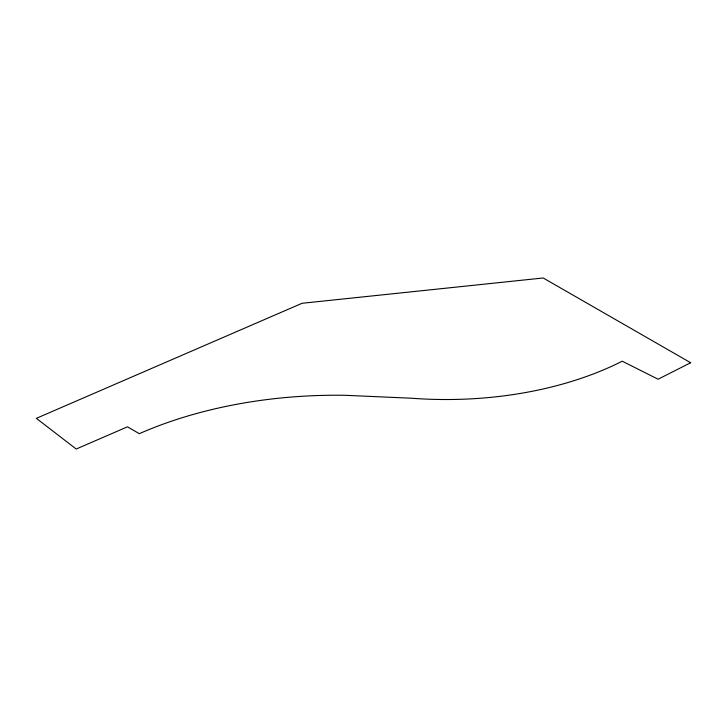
<?xml version="1.0" encoding="UTF-8"?>
<svg xmlns="http://www.w3.org/2000/svg" width="727" height="727" viewBox="0 0 727 727"><rect width="100%" height="100%" fill="white"/><g stroke="black" fill="none" stroke-linecap="round" stroke-linejoin="round"><path stroke-width="1.09" d="M690.65 362.737L658.099 379.221L622.23 361.201A266.982 154.142 0 0 1 411.564 398.232L344.952 395.288A325.278 187.793 0 0 0 139.311 433.683L127.498 426.813L76.208 449.022L36.35 418.343L302.059 303.286L543.187 277.978L690.65 362.737"/></g></svg>
